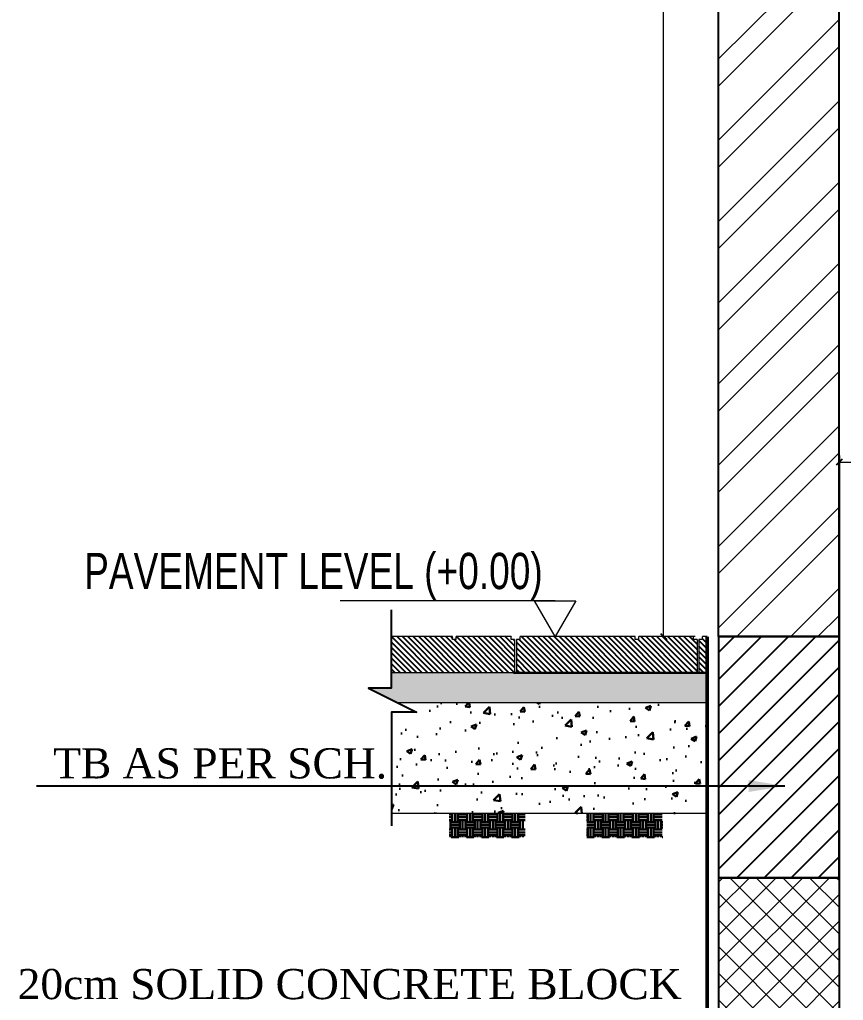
# Model space of a CAD drawing. Header units: centimetres. Extents: x 7997 to 116674, y 1017 to 13844.
# Drawn here: x 110661 to 111344, y 8931 to 9744 of the extents above; entities that cross this region are included whole.
import ezdxf

# ---------------------------------------------------------------- set-up
doc = ezdxf.new("R2010")
doc.units = ezdxf.units.CM
doc.header["$LTSCALE"] = 200
doc.header["$PDMODE"] = 2
for name, color, linetype, lineweight in [('A-DIM-IN', 1, 'Continuous', 5), ('HAT', 8, 'Continuous', 9), ('HATCH', 8, 'Continuous', 5), ('TEXT', 6, 'Continuous', 18), ('W', 2, 'Continuous', 20), ('WALL', 3, 'Continuous', 25), ('WLL', 6, 'Continuous', 30)]:
    doc.layers.add(name, color=color, linetype=linetype, lineweight=lineweight)
for name, color, linetype in [('A_DIM-AXIS', 1, 'Continuous'), ('ARROW', 8, 'Continuous'), ('COL', 1, 'Continuous'), ('DIM', 11, 'Continuous'), ('L-LANDSCAPE', 11, 'Continuous'), ('MAMBARENE', 7, 'Continuous'), ('STT-COL-DET', 5, 'Continuous')]:
    doc.layers.add(name, color=color, linetype=linetype)
doc.styles.add('EN-SCL-DIM', font='swisscl.ttf')
doc.styles.get("Standard").update_dxf_attribs({"font": 'arial.ttf'})
doc.styles.add('STYLE1', font='times.ttf')
doc.styles.add('T2', font='')
doc.styles.get('T2').set_extended_font_data('Elisia')
doc.dimstyles.new('5TH', dxfattribs={"dimtxt": 18, "dimasz": 5, "dimexe": 5, "dimexo": 10, "dimgap": 1, "dimtad": 0, "dimdec": 0, "dimlfac": 0.2, "dimdsep": 46, "dimtxsty": 'T2', "dimblk1": 'OBLIQUE', "dimblk2": 'OBLIQUE', "dimsah": 1, "dimcen": 0.09, "dimclrd": 4, "dimclre": 4, "dimclrt": 11, "dimadec": 0, "dimazin": 0, "dimtfac": 1, "dimtdec": 0, "dimtofl": 0, "dimtmove": 1, "dimatfit": 2, "dimldrblk": 'OPEN30', "dimfxl": 0, "dimtolj": 1, "dimtzin": 0, "dimlwd": 5, "dimlwe": 5, "dimarcsym": 0})
doc.dimstyles.new('D15-1-100', dxfattribs={"dimtxt": 3, "dimasz": 4, "dimexe": 0.1, "dimexo": 0.25, "dimgap": 3, "dimtad": 1, "dimdec": 0, "dimzin": 3, "dimdsep": 46, "dimlunit": 4, "dimtxsty": 'Standard', "dimblk2": 'OBLIQUE', "dimcen": 0, "dimclrd": 8, "dimclre": 8, "dimclrt": 256, "dimadec": 0, "dimazin": 0, "dimtfac": 1, "dimtdec": 0, "dimtix": 1, "dimtmove": 2, "dimatfit": 3, "dimfxl": 0, "dimtolj": 1, "dimtzin": 13, "dimlwd": -1, "dimlwe": -1, "dimarcsym": 0})
doc.dimstyles.new('NORMAL', dxfattribs={"dimtxt": 18, "dimasz": 5, "dimexe": 5, "dimexo": 5, "dimgap": 1, "dimtad": 0, "dimdec": 0, "dimdsep": 46, "dimtxsty": 'T2', "dimblk1": 'OBLIQUE', "dimblk2": 'OBLIQUE', "dimsah": 1, "dimcen": 0.09, "dimclrd": 4, "dimclre": 4, "dimclrt": 6, "dimadec": 0, "dimazin": 0, "dimtfac": 1, "dimtdec": 0, "dimtofl": 0, "dimtmove": 1, "dimatfit": 2, "dimldrblk": 'OPEN30', "dimfxl": 0, "dimtolj": 1, "dimtzin": 0, "dimlwd": 5, "dimlwe": 5, "dimarcsym": 0})

# ---------------------------------------------------------------- blocks, each defined once
blk = doc.blocks.new('_OBLIQUE')
at = {"color": 0, "linetype": 'ByBlock'}
blk.add_line((-0.5, -0.5), (0.5, 0.5), dxfattribs=at)
blk = doc.blocks.new('*D1568')
at = {"layer": 'COL', "color": 4, "lineweight": 5, "transparency": 16777216}
for p, q in [((111230.91, 10633.1), (111190.42, 10633.1)), ((111195.42, 10633.1), (111195.42, 9956.98)), ((111195.42, 9232.57), (111195.42, 9908.69)), ((111221.54, 9232.57), (111190.42, 9232.57))]:
    blk.add_line(p, q, dxfattribs=at)
at = {"layer": 'Defpoints', "color": 0, "transparency": 16777216}
for p in [(111240.91, 10633.1, 0.17), (111195.42, 9232.57), (111231.54, 9232.57)]:
    blk.add_point(p, dxfattribs=at)
at = {"layer": 'COL', "color": 4, "lineweight": 5, "transparency": 16777216, "xscale": 5, "yscale": 5, "zscale": 5}
for p, rotation in [((111195.42, 10633.1), 90), ((111195.42, 9232.57), 270)]:
    blk.add_blockref('_OBLIQUE', p, dxfattribs=dict(at, rotation=rotation))
at = {"layer": 'COL', "color": 11, "transparency": 16777216, "insert": (111195.42, 9932.83), "char_height": 18, "attachment_point": 5, "rotation": 90, "style": 'T2'}
blk.add_mtext('\\A1;280', dxfattribs=at)
blk = doc.blocks.new('_Open30')
at = {"color": 0, "linetype": 'ByBlock', "lineweight": -2}
for p, q in [((-1, 0.27), (0, 0)), ((0, 0), (-1, -0.27)), ((0, 0), (-1, 0))]:
    blk.add_line(p, q, dxfattribs=at)
blk = doc.blocks.new('*D1569')
at = {"layer": 'COL', "color": 4, "lineweight": 5, "transparency": 16777216}
for p, q in [((111350.91, 10533.1), (111426, 10533.1)), ((111421, 10533.1), (111421, 9907.01)), ((111421, 9232.64), (111421, 9858.73)), ((111350.91, 9232.64), (111426, 9232.64))]:
    blk.add_line(p, q, dxfattribs=at)
at = {"layer": 'Defpoints', "color": 0, "transparency": 16777216}
for p in [(111340.91, 10533.1, 0.17), (111340.91, 9232.64), (111421, 9232.64)]:
    blk.add_point(p, dxfattribs=at)
at = {"layer": 'COL', "color": 4, "lineweight": 5, "transparency": 16777216, "xscale": 5, "yscale": 5, "zscale": 5}
for p, rotation in [((111421, 10533.1), 90), ((111421, 9232.64), 270)]:
    blk.add_blockref('_OBLIQUE', p, dxfattribs=dict(at, rotation=rotation))
at = {"layer": 'COL', "color": 11, "transparency": 16777216, "insert": (111421, 9882.87), "char_height": 18, "attachment_point": 5, "rotation": 90, "style": 'T2'}
blk.add_mtext('\\A1;260', dxfattribs=at)
blk = doc.blocks.new('*X1551')
at = {"color": 0}
for p, q in [((-5507.6, 1093.8), (-5500, 1093.8)), ((-5507.6, 1084.4), (-5500, 1084.4)), ((-5507.6, 1075), (-5500, 1075)), ((-5496.9, 1071.9), (-5496.9, 1094.5)), ((-5487.5, 1071.9), (-5487.5, 1094.5)), ((-5478.1, 1071.9), (-5478.1, 1094.5)), ((-5475, 1093.8), (-5450, 1093.8)), ((-5475, 1084.4), (-5450, 1084.4)), ((-5475, 1075), (-5450, 1075)), ((-5446.9, 1071.9), (-5446.9, 1094.5)), ((-5437.5, 1071.9), (-5437.5, 1094.5)), ((-5428.1, 1071.9), (-5428.1, 1094.5)), ((-5425, 1093.8), (-5400, 1093.8)), ((-5425, 1084.4), (-5400, 1084.4)), ((-5425, 1075), (-5400, 1075)), ((-5396.9, 1071.9), (-5396.9, 1094.5)), ((-5387.5, 1071.9), (-5387.5, 1094.5)), ((-5378.1, 1071.9), (-5378.1, 1094.5)), ((-5375, 1093.8), (-5350, 1093.8)), ((-5375, 1084.4), (-5350, 1084.4)), ((-5375, 1075), (-5350, 1075)), ((-5346.9, 1071.9), (-5346.9, 1094.5)), ((-5337.5, 1071.9), (-5337.5, 1094.5)), ((-5328.1, 1071.9), (-5328.1, 1094.5)), ((-5325, 1093.8), (-5300, 1093.8)), ((-5325, 1084.4), (-5300, 1084.4)), ((-5325, 1075), (-5300, 1075)), ((-5296.9, 1071.9), (-5296.9, 1094.5)), ((-5287.5, 1071.9), (-5287.5, 1094.5)), ((-5278.1, 1071.9), (-5278.1, 1094.5)), ((-5275, 1093.8), (-5254.4, 1093.8)), ((-5275, 1084.4), (-5254.4, 1084.4)), ((-5275, 1075), (-5254.4, 1075)), ((-5050.8, 1093.8), (-5050, 1093.8)), ((-5050.8, 1084.4), (-5050, 1084.4)), ((-5050.8, 1075), (-5050, 1075)), ((-5046.9, 1071.9), (-5046.9, 1094.5)), ((-5037.5, 1071.9), (-5037.5, 1094.5)), ((-5028.1, 1071.9), (-5028.1, 1094.5)), ((-5025, 1093.8), (-5000, 1093.8)), ((-5025, 1084.4), (-5000, 1084.4)), ((-5025, 1075), (-5000, 1075)), ((-4996.9, 1071.9), (-4996.9, 1094.5)), ((-4987.5, 1071.9), (-4987.5, 1094.5)), ((-4978.1, 1071.9), (-4978.1, 1094.5)), ((-4975, 1093.8), (-4950, 1093.8)), ((-4975, 1084.4), (-4950, 1084.4)), ((-4975, 1075), (-4950, 1075)), ((-4946.9, 1071.9), (-4946.9, 1094.5)), ((-4937.5, 1071.9), (-4937.5, 1094.5)), ((-4928.1, 1071.9), (-4928.1, 1094.5)), ((-4925, 1093.8), (-4900, 1093.8)), ((-4925, 1084.4), (-4900, 1084.4)), ((-4925, 1075), (-4900, 1075)), ((-4896.9, 1071.9), (-4896.9, 1094.5)), ((-4887.5, 1071.9), (-4887.5, 1094.5)), ((-4878.1, 1071.9), (-4878.1, 1094.5)), ((-4875, 1093.8), (-4850, 1093.8)), ((-4875, 1084.4), (-4850, 1084.4)), ((-4875, 1075), (-4850, 1075)), ((-4846.9, 1071.9), (-4846.9, 1094.5)), ((-4837.5, 1071.9), (-4837.5, 1094.5)), ((-4828.1, 1071.9), (-4828.1, 1094.5)), ((-4825, 1093.8), (-4800, 1093.8)), ((-4825, 1084.4), (-4800, 1084.4)), ((-4825, 1075), (-4800, 1075)), ((-5507.6, 1043.8), (-5500, 1043.8)), ((-5503.1, 1046.9), (-5503.1, 1071.9)), ((-5500, 1068.8), (-5475, 1068.8)), ((-5500, 1059.4), (-5475, 1059.4)), ((-5500, 1050), (-5475, 1050)), ((-5496.9, 1021.9), (-5496.9, 1046.9)), ((-5487.5, 1021.9), (-5487.5, 1046.9)), ((-5478.1, 1021.9), (-5478.1, 1046.9)), ((-5475, 1043.8), (-5450, 1043.8)), ((-5471.9, 1046.9), (-5471.9, 1071.9)), ((-5462.5, 1046.9), (-5462.5, 1071.9)), ((-5453.1, 1046.9), (-5453.1, 1071.9)), ((-5450, 1068.8), (-5425, 1068.8)), ((-5450, 1059.4), (-5425, 1059.4)), ((-5450, 1050), (-5425, 1050)), ((-5446.9, 1021.9), (-5446.9, 1046.9)), ((-5437.5, 1021.9), (-5437.5, 1046.9)), ((-5428.1, 1021.9), (-5428.1, 1046.9)), ((-5425, 1043.8), (-5400, 1043.8)), ((-5421.9, 1046.9), (-5421.9, 1071.9)), ((-5412.5, 1046.9), (-5412.5, 1071.9)), ((-5403.1, 1046.9), (-5403.1, 1071.9)), ((-5400, 1068.8), (-5375, 1068.8)), ((-5400, 1059.4), (-5375, 1059.4)), ((-5400, 1050), (-5375, 1050)), ((-5396.9, 1021.9), (-5396.9, 1046.9)), ((-5387.5, 1021.9), (-5387.5, 1046.9)), ((-5378.1, 1021.9), (-5378.1, 1046.9)), ((-5375, 1043.8), (-5350, 1043.8)), ((-5371.9, 1046.9), (-5371.9, 1071.9)), ((-5362.5, 1046.9), (-5362.5, 1071.9)), ((-5353.1, 1046.9), (-5353.1, 1071.9)), ((-5350, 1068.8), (-5325, 1068.8)), ((-5350, 1059.4), (-5325, 1059.4)), ((-5350, 1050), (-5325, 1050)), ((-5346.9, 1021.9), (-5346.9, 1046.9)), ((-5337.5, 1021.9), (-5337.5, 1046.9)), ((-5328.1, 1021.9), (-5328.1, 1046.9)), ((-5325, 1043.8), (-5300, 1043.8)), ((-5321.9, 1046.9), (-5321.9, 1071.9)), ((-5312.5, 1046.9), (-5312.5, 1071.9)), ((-5303.1, 1046.9), (-5303.1, 1071.9)), ((-5300, 1068.8), (-5275, 1068.8)), ((-5300, 1059.4), (-5275, 1059.4)), ((-5300, 1050), (-5275, 1050)), ((-5296.9, 1021.9), (-5296.9, 1046.9)), ((-5287.5, 1021.9), (-5287.5, 1046.9)), ((-5278.1, 1021.9), (-5278.1, 1046.9)), ((-5275, 1043.8), (-5254.4, 1043.8)), ((-5271.9, 1046.9), (-5271.9, 1071.9)), ((-5262.5, 1046.9), (-5262.5, 1071.9)), ((-5050.8, 1043.8), (-5050, 1043.8)), ((-5050, 1068.8), (-5025, 1068.8)), ((-5050, 1059.4), (-5025, 1059.4)), ((-5050, 1050), (-5025, 1050)), ((-5046.9, 1021.9), (-5046.9, 1046.9)), ((-5037.5, 1021.9), (-5037.5, 1046.9)), ((-5028.1, 1021.9), (-5028.1, 1046.9)), ((-5025, 1043.8), (-5000, 1043.8)), ((-5021.9, 1046.9), (-5021.9, 1071.9)), ((-5012.5, 1046.9), (-5012.5, 1071.9)), ((-5003.1, 1046.9), (-5003.1, 1071.9)), ((-5000, 1068.8), (-4975, 1068.8)), ((-5000, 1059.4), (-4975, 1059.4)), ((-5000, 1050), (-4975, 1050)), ((-4996.9, 1021.9), (-4996.9, 1046.9)), ((-4987.5, 1021.9), (-4987.5, 1046.9)), ((-4978.1, 1021.9), (-4978.1, 1046.9)), ((-4975, 1043.8), (-4950, 1043.8)), ((-4971.9, 1046.9), (-4971.9, 1071.9)), ((-4962.5, 1046.9), (-4962.5, 1071.9)), ((-4953.1, 1046.9), (-4953.1, 1071.9)), ((-4950, 1068.8), (-4925, 1068.8)), ((-4950, 1059.4), (-4925, 1059.4)), ((-4950, 1050), (-4925, 1050)), ((-4946.9, 1021.9), (-4946.9, 1046.9)), ((-4937.5, 1021.9), (-4937.5, 1046.9)), ((-4928.1, 1021.9), (-4928.1, 1046.9)), ((-4925, 1043.8), (-4900, 1043.8)), ((-4921.9, 1046.9), (-4921.9, 1071.9)), ((-4912.5, 1046.9), (-4912.5, 1071.9)), ((-4903.1, 1046.9), (-4903.1, 1071.9)), ((-4900, 1068.8), (-4875, 1068.8)), ((-4900, 1059.4), (-4875, 1059.4)), ((-4900, 1050), (-4875, 1050)), ((-4896.9, 1021.9), (-4896.9, 1046.9)), ((-4887.5, 1021.9), (-4887.5, 1046.9)), ((-4878.1, 1021.9), (-4878.1, 1046.9)), ((-4875, 1043.8), (-4850, 1043.8)), ((-4871.9, 1046.9), (-4871.9, 1071.9)), ((-4862.5, 1046.9), (-4862.5, 1071.9)), ((-4853.1, 1046.9), (-4853.1, 1071.9)), ((-4850, 1068.8), (-4825, 1068.8)), ((-4850, 1059.4), (-4825, 1059.4)), ((-4850, 1050), (-4825, 1050)), ((-4846.9, 1021.9), (-4846.9, 1046.9)), ((-4837.5, 1021.9), (-4837.5, 1046.9)), ((-4828.1, 1021.9), (-4828.1, 1046.9)), ((-4825, 1043.8), (-4800, 1043.8)), ((-4821.9, 1046.9), (-4821.9, 1071.9)), ((-4812.5, 1046.9), (-4812.5, 1071.9)), ((-4803.1, 1046.9), (-4803.1, 1071.9)), ((-4800, 1068.8), (-4797.5, 1068.8)), ((-4800, 1059.4), (-4797.5, 1059.4)), ((-4800, 1050), (-4797.5, 1050)), ((-5507.6, 1034.4), (-5500, 1034.4)), ((-5507.6, 1025), (-5500, 1025)), ((-5503.1, 1018.4), (-5503.1, 1021.9)), ((-5500, 1018.8), (-5475, 1018.8)), ((-5475, 1034.4), (-5450, 1034.4)), ((-5475, 1025), (-5450, 1025)), ((-5471.9, 1018.4), (-5471.9, 1021.9)), ((-5462.5, 1018.4), (-5462.5, 1021.9)), ((-5453.1, 1018.4), (-5453.1, 1021.9)), ((-5450, 1018.8), (-5425, 1018.8)), ((-5425, 1034.4), (-5400, 1034.4)), ((-5425, 1025), (-5400, 1025)), ((-5421.9, 1018.4), (-5421.9, 1021.9)), ((-5412.5, 1018.4), (-5412.5, 1021.9)), ((-5403.1, 1018.4), (-5403.1, 1021.9)), ((-5400, 1018.8), (-5375, 1018.8)), ((-5375, 1034.4), (-5350, 1034.4)), ((-5375, 1025), (-5350, 1025)), ((-5371.9, 1018.4), (-5371.9, 1021.9)), ((-5362.5, 1018.4), (-5362.5, 1021.9)), ((-5353.1, 1018.4), (-5353.1, 1021.9)), ((-5350, 1018.8), (-5325, 1018.8)), ((-5325, 1034.4), (-5300, 1034.4)), ((-5325, 1025), (-5300, 1025)), ((-5321.9, 1018.4), (-5321.9, 1021.9)), ((-5312.5, 1018.4), (-5312.5, 1021.9)), ((-5303.1, 1018.4), (-5303.1, 1021.9)), ((-5300, 1018.8), (-5275, 1018.8)), ((-5275, 1034.4), (-5254.4, 1034.4)), ((-5275, 1025), (-5254.4, 1025)), ((-5271.9, 1018.4), (-5271.9, 1021.9)), ((-5262.5, 1018.4), (-5262.5, 1021.9)), ((-5050.8, 1034.4), (-5050, 1034.4)), ((-5050.8, 1025), (-5050, 1025)), ((-5050, 1018.8), (-5025, 1018.8)), ((-5025, 1034.4), (-5000, 1034.4)), ((-5025, 1025), (-5000, 1025)), ((-5021.9, 1018.4), (-5021.9, 1021.9)), ((-5012.5, 1018.4), (-5012.5, 1021.9)), ((-5003.1, 1018.4), (-5003.1, 1021.9)), ((-5000, 1018.8), (-4975, 1018.8)), ((-4975, 1034.4), (-4950, 1034.4)), ((-4975, 1025), (-4950, 1025)), ((-4971.9, 1018.4), (-4971.9, 1021.9)), ((-4962.5, 1018.4), (-4962.5, 1021.9)), ((-4953.1, 1018.4), (-4953.1, 1021.9)), ((-4950, 1018.8), (-4925, 1018.8)), ((-4925, 1034.4), (-4900, 1034.4)), ((-4925, 1025), (-4900, 1025)), ((-4921.9, 1018.4), (-4921.9, 1021.9)), ((-4912.5, 1018.4), (-4912.5, 1021.9)), ((-4903.1, 1018.4), (-4903.1, 1021.9)), ((-4900, 1018.8), (-4875, 1018.8)), ((-4875, 1034.4), (-4850, 1034.4)), ((-4875, 1025), (-4850, 1025)), ((-4871.9, 1018.4), (-4871.9, 1021.9)), ((-4862.5, 1018.4), (-4862.5, 1021.9)), ((-4853.1, 1018.4), (-4853.1, 1021.9)), ((-4850, 1018.8), (-4825, 1018.8)), ((-4825, 1034.4), (-4800, 1034.4)), ((-4825, 1025), (-4800, 1025)), ((-4821.9, 1018.4), (-4821.9, 1021.9)), ((-4812.5, 1018.4), (-4812.5, 1021.9)), ((-4803.1, 1018.4), (-4803.1, 1021.9)), ((-4800, 1018.8), (-4797.5, 1018.8))]:
    blk.add_line(p, q, dxfattribs=at)
blk = doc.blocks.new('FDGG')
at = {"layer": 'A-DIM-IN', "color": 4, "ltscale": 1000}
blk.add_line((434234.7, -5693.8), (434829, -5693.8), dxfattribs=at)
blk.add_lwpolyline([(434234.7, -5792.5), (434291.7, -5693.8), (434177.7, -5693.8), (434234.7, -5792.5)], dxfattribs=at)
at = {"layer": 'A-DIM-IN', "ltscale": 1000, "style": 'EN-SCL-DIM'}
blk.add_attdef('TOPOFFENCE', (434212.9, -5661.1), '', height=100, dxfattribs=at)
blk = doc.blocks.new('*D1563')
at = {"layer": 'Defpoints', "color": 0, "transparency": 16777216}
for p in [(111340.91, 9377.18), (111340.91, 9339.59), (111817.46, 9339.59, 0.04)]:
    blk.add_point(p, dxfattribs=at)
at = {"layer": 'WALL', "color": 4, "lineweight": 5, "transparency": 16777216}
for p, q in [((111340.91, 9344.59), (111340.91, 9382.18)), ((111340.91, 9377.18), (111496.78, 9377.18)), ((111817.46, 9377.18), (111661.59, 9377.18)), ((111817.46, 9344.59), (111817.46, 9382.18))]:
    blk.add_line(p, q, dxfattribs=at)
at = {"layer": 'WALL', "color": 4, "lineweight": 5, "transparency": 16777216, "xscale": 5, "yscale": 5, "zscale": 5, "rotation": 180}
blk.add_blockref('_OBLIQUE', (111340.91, 9377.18), dxfattribs=at)
at = {"layer": 'WALL', "color": 4, "lineweight": 5, "transparency": 16777216, "xscale": 5, "yscale": 5, "zscale": 5}
blk.add_blockref('_OBLIQUE', (111817.46, 9377.18), dxfattribs=at)
at = {"layer": 'WALL', "color": 6, "transparency": 16777216, "insert": (111579.19, 9377.18), "char_height": 18, "attachment_point": 5, "style": 'T2'}
blk.add_mtext('\\A1;{\\fArial|b0|i0|c0|p34;\\H0.75x;\\W0.85;\\C11;VARIOUS WALK WAY}', dxfattribs=at)

msp = doc.modelspace()

# ---------------------------------------------------------------- hatches: boundary and pattern name
at = {"layer": 'A_DIM-AXIS'}
h = msp.add_hatch(dxfattribs=at)
h.set_pattern_fill('ANSI31', color=253, angle=90, style=0)
h.set_pattern_definition([(135, (-255689.9144, -1210806.7048), (-2.24506403, -2.24506403), [])])
h.paths.add_polyline_path([(111305.6629, 9222.7689, 1), (111304.3524, 9222.7689, 1)], flags=16)
h.paths.add_polyline_path([(111073.3436, 9230.0755), (111076.3391, 9230.0755), (111076.3391, 9232.5718), (111171.6979, 9232.5718), (111171.6979, 9230.0755), (111174.6934, 9230.0755), (111174.6934, 9232.5718), (111220.1261, 9232.5718), (111220.1261, 9230.0755), (111223.1217, 9230.0755), (111223.1217, 9202.6161), (111073.3436, 9202.6161)])
h.paths.add_polyline_path([(110969.5452, 9232.5718), (111020.422, 9232.5718), (111020.422, 9230.0755), (111023.4175, 9230.0755), (111023.4175, 9232.5718), (111068.8502, 9232.5718), (111068.8502, 9230.0755), (111071.8458, 9230.0755), (111071.8458, 9202.6161), (110969.5452, 9202.6161)])
h.paths.add_polyline_path([(111231.5384, 9232.5718), (111231.5384, 9202.6161), (111224.6195, 9202.6161), (111224.6195, 9230.0755), (111227.615, 9230.0755), (111227.615, 9232.5718)])
at = {"layer": 'HAT'}
h = msp.add_hatch(dxfattribs=at)
h.set_pattern_fill('ANSI32', color=8, scale=5)
h.set_pattern_definition([(45, (8638.885, 1267.38), (-33.67596, 33.67596), []), (45, (8661.336, 1267.38), (-33.67596, 33.67596), [])])
h.paths.add_polyline_path([(111340.9133, 10533.096), (111240.9133, 10533.096), (111240.9133, 9232.639), (111340.9133, 9232.639)])
h = msp.add_hatch(dxfattribs=at)
h.set_pattern_fill('AR-SAND', color=256, scale=0.1)
h.set_pattern_definition([(37.5, (-255965.3155, -1211750.9274), (-0.16000313, 4.894132373), [0, -3.8608, 0, -4.318, 0, -4.1275]), (7.5, (-255965.3155, -1211750.9274), (4.49523283, 7.168251006), [0, -2.0828, 0, -3.4798, 0, -1.3335]), (327.5, (-255968.4397, -1211750.9274), (7.909923702, 0.014371847), [0, -1.27, 0, -4.572, 0, -5.969]), (317.5, (-255968.44, -1211750.9274), (7.635564525, 2.229293233), [0, -0.635, 0, -2.9972, 0, -3.429])])
h.paths.add_polyline_path([(111231.5384, 9202.6161), (111231.5384, 9177.6531), (110975.0871, 9177.6531), (110950.6953, 9189.6815), (110969.5452, 9189.6815), (110969.5452, 9202.6161)])
at = {"layer": 'HATCH'}
h = msp.add_hatch(dxfattribs=at)
h.set_pattern_fill('ANSI37', color=8, scale=125, style=0)
h.set_pattern_definition([(45, (938.626, -25502.255), (-11.0485435, 11.0485435), []), (135, (938.626, -25502.255), (-11.0485435, -11.0485435), [])])
h.paths.add_polyline_path([(111240.9134, 9032.6404), (111340.9134, 9032.6404), (111340.9134, 8858.3401), (111317.1558, 8858.3401), (111307.7808, 8832.5825), (111289.0308, 8884.0977), (111279.6558, 8858.3401), (111240.9134, 8858.3401)])
at = {"layer": 'WALL'}
h = msp.add_hatch(dxfattribs=at)
h.set_pattern_fill('ANSI31', color=8, scale=5)
h.set_pattern_definition([(45, (95156.258, 11342.235), (-11.22532, 11.22532), [])])
h.paths.add_polyline_path([(111240.9134, 9032.6404), (111340.9133, 9032.6404), (111340.9133, 9232.6404), (111240.9134, 9232.6404)])
at = {"layer": 'WLL', "linetype": 'Continuous'}
h = msp.add_hatch(dxfattribs=at)
h.set_pattern_fill('AR-CONC', color=8, scale=0.25)
h.set_pattern_definition([(50, (111850.71, 9102.764), (45.5462, -3.9848), [4.7625, -52.3875]), (355, (111850.71, 9102.764), (-8.8109, 47.7642), [3.81, -41.9101]), (100.4514, (111854.504, 9102.43), (36.7353, 43.7794), [4.0475, -44.5226]), (46.184, (111850.71, 9115.464), (67.7698, -10.5106), [7.1437, -78.5812]), (96.6356, (111856.356, 9114.59), (59.351, 61.8565), [6.0713, -66.784]), (351.184, (111850.71, 9115.464), (59.351, 61.8565), [5.715, -62.865]), (21, (111857.06, 9112.29), (37.9036, -25.5663), [4.7625, -52.3875]), (326, (111857.06, 9112.29), (15.4505, 46.047), [3.81, -41.91]), (71.4514, (111860.217, 9110.16), (53.354, 20.4807), [4.0475, -44.5225]), (37.5, (111850.709, 9102.764), (0.77215, 21.13876), [0, -41.402, 0, -42.545, 0, -42.06875]), (7.5, (111850.709, 9102.764), (16.7049, 25.04514), [0, -24.257, 0, -40.4495, 0, -16.03375]), (327.5, (111836.548, 9102.764), (33.89765, -1.4322), [0, -15.875, 0, -49.53, 0, -65.7225]), (317.5, (111830.198, 9102.764), (37.0323, 6.3566), [0, -20.6375, 0, -32.893, 0, -46.6725])])
h.paths.add_polyline_path([(110969.6096, 9170.0484), (110990.5083, 9170.0484), (110975.0871, 9177.6531), (111231.5384, 9177.6531), (111231.5384, 9086.0443), (110969.6096, 9086.0443)])

# ---------------------------------------------------------------- linework, layer by layer
at = {"layer": 'DIM', "elevation": -0.0398}
msp.add_lwpolyline([(111240.9134, 9032.6404), (111340.9133, 9032.6404), (111340.9133, 9232.6404), (111240.9134, 9232.6404)], close=True, dxfattribs=at)
at = {"layer": 'L-LANDSCAPE', "elevation": 0.0957}
msp.add_lwpolyline([(110969.5452, 9254.7438), (110969.5452, 9189.6815), (110950.6953, 9189.6815), (110990.5083, 9170.0484), (110969.6096, 9170.0484), (110969.6096, 9075.739)], dxfattribs=at)
at = {"layer": 'MAMBARENE', "const_width": 3.125, "elevation": -0.0398}
msp.add_lwpolyline([(111231.5384, 9232.5718), (111231.5384, 8858.3401)], dxfattribs=at)
at = {"layer": 'TEXT', "linetype": 'Continuous'}
for p, q in [((111340.9133, 9232.639, -0.0398), (111240.9133, 9232.639, -0.0398)), ((111240.9133, 9232.639, -0.0398), (111340.9133, 9232.639, -0.0398)), ((111240.9133, 9232.639, -0.0398), (111340.9133, 9232.639, -0.0398)), ((111340.9133, 9232.639, -0.0398), (111240.9133, 9232.639, -0.0398)), ((111240.9133, 9232.639, -0.0398), (111340.9133, 9232.639, -0.0398)), ((111240.9133, 9232.639, -0.0398), (111340.9133, 9232.639, -0.0398))]:
    msp.add_line(p, q, dxfattribs=at)
at = {"layer": 'W', "color": 6}
for p, q in [((111020.422, 9232.5718, 0.0957), (110969.5452, 9232.5718, 0.0957)), ((111020.422, 9230.0755, 0.0957), (111020.422, 9232.5718, 0.0957)), ((111023.4175, 9230.0755, 0.0957), (111020.422, 9230.0755, 0.0957)), ((111068.8502, 9232.5718, 0.0957), (111023.4175, 9232.5718, 0.0957)), ((111023.4175, 9230.0755, 0.0957), (111023.4175, 9232.5718, 0.0957)), ((111068.8502, 9230.0755, 0.0957), (111068.8502, 9232.5718, 0.0957)), ((111071.8458, 9230.0755, 0.0957), (111068.8502, 9230.0755, 0.0957)), ((111071.8458, 9230.0755, 0.0957), (111071.8458, 9202.6161, 0.0957)), ((111073.3436, 9230.0755, 0.0957), (111073.3436, 9202.6161, 0.0957)), ((111076.3391, 9230.0755, 0.0957), (111073.3436, 9230.0755, 0.0957)), ((111171.6979, 9232.5718, 0.0957), (111076.3391, 9232.5718, 0.0957)), ((111076.3391, 9230.0755, 0.0957), (111076.3391, 9232.5718, 0.0957)), ((111171.6979, 9230.0755, 0.0957), (111171.6979, 9232.5718, 0.0957)), ((111174.6934, 9230.0755, 0.0957), (111171.6979, 9230.0755, 0.0957)), ((111220.1261, 9232.5718, 0.0957), (111174.6934, 9232.5718, 0.0957)), ((111174.6934, 9230.0755, 0.0957), (111174.6934, 9232.5718, 0.0957)), ((111220.1261, 9230.0755, 0.0957), (111220.1261, 9232.5718, 0.0957)), ((111223.1217, 9230.0755, 0.0957), (111220.1261, 9230.0755, 0.0957)), ((111223.1217, 9230.0755, 0.0957), (111223.1217, 9202.6161, 0.0957)), ((111224.6195, 9230.0755, 0.0957), (111224.6195, 9202.6161, 0.0957)), ((111227.615, 9230.0755, 0.0957), (111224.6195, 9230.0755, 0.0957)), ((111231.5384, 9232.5718, 0.0957), (111227.615, 9232.5718, 0.0957)), ((111227.615, 9230.0755, 0.0957), (111227.615, 9232.5718, 0.0957)), ((111071.8458, 9202.6161, 0.0957), (110969.5452, 9202.6161, 0.0957)), ((111223.1217, 9202.6161, 0.0957), (111070.8473, 9202.6161, 0.0957)), ((111231.5384, 9202.6161, 0.0957), (111224.6195, 9202.6161, 0.0957)), ((111231.5384, 9177.6531, 0.0957), (110975.0871, 9177.6531, 0.0957)), ((111231.5384, 9086.0443, 0.1355), (110969.6096, 9086.0443, 0.1355))]:
    msp.add_line(p, q, dxfattribs=at)
at = {"layer": 'WALL'}
for p, q in [((111240.9133, 9232.639, -0.0398), (111240.9133, 10533.096, 0.1286)), ((111340.9133, 9232.639, -0.0398), (111340.9133, 10533.096, 0.1286)), ((111340.9133, 9382.6404, -0.0398), (111340.9133, 9232.6404, -0.0398))]:
    msp.add_line(p, q, dxfattribs=at)
at = {"layer": 'WALL', "color": 3}
for p, q in [((111240.9133, 9232.6404, -0.0398), (111240.913, 8858.3401, -0.0398)), ((111340.9133, 9232.6404, -0.0398), (111340.913, 8858.3401, -0.0398)), ((111340.9134, 9032.6404, -0.0398), (111240.9134, 9032.6404, -0.0398))]:
    msp.add_line(p, q, dxfattribs=at)
at = {"layer": 'WALL', "linetype": 'Continuous'}
for p, q in [((111340.9133, 9232.639, -0.0398), (111240.9133, 9232.639, -0.0398)), ((111240.9133, 9232.639, -0.0398), (111340.9133, 9232.639, -0.0398)), ((111240.9133, 9232.639, -0.0398), (111340.9133, 9232.639, -0.0398)), ((111340.9133, 9232.639, -0.0398), (111240.9133, 9232.639, -0.0398)), ((111240.9133, 9232.639, -0.0398), (111340.9133, 9232.639, -0.0398)), ((111240.9133, 9232.639, -0.0398), (111340.9133, 9232.639, -0.0398))]:
    msp.add_line(p, q, dxfattribs=at)
at = {"layer": 'WLL', "color": 8, "linetype": 'Continuous'}
msp.add_line((111070.8473, 9202.6161, 0.0957), (111231.5384, 9202.6161, 0.0957), dxfattribs=at)

# ---------------------------------------------------------------- block references
at = {"layer": 'STT-COL-DET', "color": 0}
ref = msp.add_blockref('FDGG', (241375.9144, 10970.3172, 0.238), dxfattribs=dict(at, xscale=-0.3000000025029294, yscale=0.3000000025029294, zscale=0.3000000025029294))
ref.add_attrib('TOPOFFENCE', 'PAVEMENT LEVEL (+0.00)', (110714.8448, 9271.9853, 0.238), dxfattribs={"layer": 'A-DIM-IN', "color": 6, "ltscale": 1000, "height": 30, "style": 'EN-SCL-DIM'})
at = {"layer": 'WLL', "color": 8, "linetype": 'Continuous', "xscale": 0.2496301775209986, "yscale": 0.2496301775209986, "zscale": 0.2496301775209986}
msp.add_blockref('*X1551', (112392.2863, 8812.0589, 0.1355), dxfattribs=at)

# ---------------------------------------------------------------- texts
at = {"layer": 'TEXT', "style": 'STYLE1'}
for s, p in [('TB AS PER SCH.', (110689.1149, 9115.0138, -0.0398)), ('20cm SOLID CONCRETE BLOCK', (110659.6683, 8932.0193, -0.0398))]:
    msp.add_text(s, height=25, dxfattribs=at).set_placement(p)

# ---------------------------------------------------------------- dimensions: what is measured, and where the dimension line sits
at = {"layer": 'COL'}
for base, p1, p2, picture, middle in [((111195.4226, 9232.5718, -0.0398), (111240.9133, 10633.096, 0.1286), (111231.5384, 9232.5718, -0.0398), '*D1568', (111195.4226, 9932.8339, -0.0398)), ((111421.0032, 9232.6404, -0.0398), (111340.9133, 10533.096, 0.1286), (111340.9133, 9232.6404, -0.0398), '*D1569', (111421.0032, 9882.8682, -0.0398))]:
    dim = msp.add_linear_dim(base=base, p1=p1, p2=p2, angle=90, dimstyle='5TH', dxfattribs=at)
    dim.commit()
    dim.dimension.update_dxf_attribs({"geometry": picture, "text_midpoint": middle})
at = {"layer": 'WALL'}
dim = msp.add_linear_dim(base=(111340.9133, 9377.1833, -0.0398), p1=(111817.4593, 9339.5871), p2=(111340.9133, 9339.5871, -0.0398), angle=180, text='{\\fArial|b0|i0|c0|p34;\\H0.75x;\\W0.85;\\C11;VARIOUS WALK WAY}', dimstyle='NORMAL', dxfattribs=at)
dim.commit()
dim.dimension.update_dxf_attribs({"geometry": '*D1563', "text_midpoint": (111579.1863, 9377.1833, -0.0398)})

# ---------------------------------------------------------------- leaders
at = {"layer": 'ARROW', "color": 8}
msp.add_leader([(111295.9657, 9108.6812, -0.0398), (111028.63, 9108.6812, -0.0398), (110675.3083, 9108.6688, -0.0398)], dimstyle='D15-1-100', override={"dimasz": 30}, dxfattribs=at)

doc.saveas('drawing.dxf')
